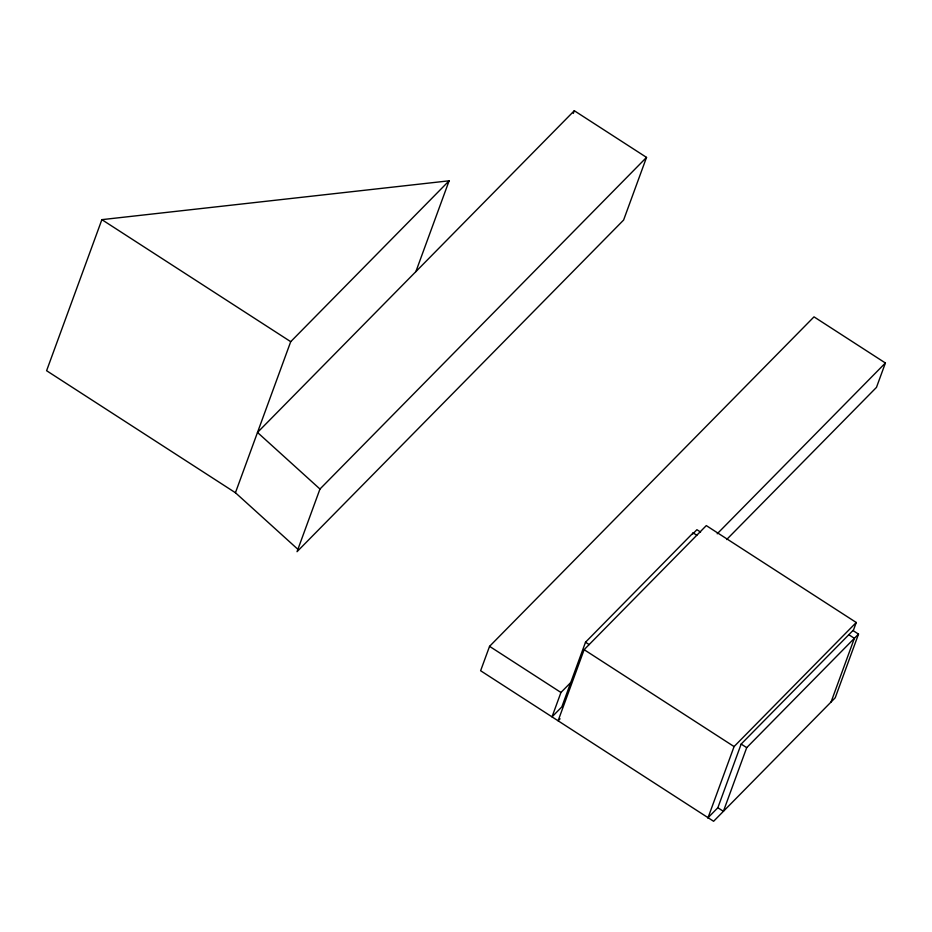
<?xml version="1.0" encoding="UTF-8"?>
<svg xmlns="http://www.w3.org/2000/svg" width="932" height="932" viewBox="0 0 932 932"><rect width="100%" height="100%" fill="white"/><g stroke="black" fill="none" stroke-linecap="round" stroke-linejoin="round"><path stroke-width="1.4" d="M415.893 271.585L449.119 180.808L101.879 219.649L46.6 370.715L235.435 492.737L297.902 549.321M235.435 492.737L290.714 341.671L449.119 180.808M319.967 489.032L297.04 551.686L623.601 220.057L646.528 157.392L574.298 110.722L257.5 432.448L319.967 489.032L646.528 157.392M573.32 113.401L574.298 110.722M726.634 539.546L876.476 387.374L885.4 362.991L814.009 316.857L489.556 646.342L480.621 670.737L713.609 821.278L835.212 697.788L858.512 634.109L852.955 630.521M570.757 682.527L560.947 692.476L552.024 716.871L561.821 706.91L585.506 642.218L693.163 532.883L696.81 535.248M707.784 817.958L717.85 807.741L741.161 744.062L853.526 629.939L856.252 622.494L706.305 525.601L584.131 649.674L558.105 720.797L560.062 718.805M693.163 532.883L692.791 533.908L696.926 529.702L700.573 532.056M708.052 817.69L734.078 746.567L856.252 622.494M858.512 634.109L746.707 747.65L723.407 811.329L717.85 807.741M831.076 701.994L854.376 638.315L848.819 634.727M717.209 533.791L885.4 362.991M101.879 219.649L290.714 341.671M585.506 642.218L589.152 644.583M741.161 744.062L746.707 747.65M584.131 649.674L734.078 746.567M489.556 646.342L560.947 692.476"/></g></svg>
